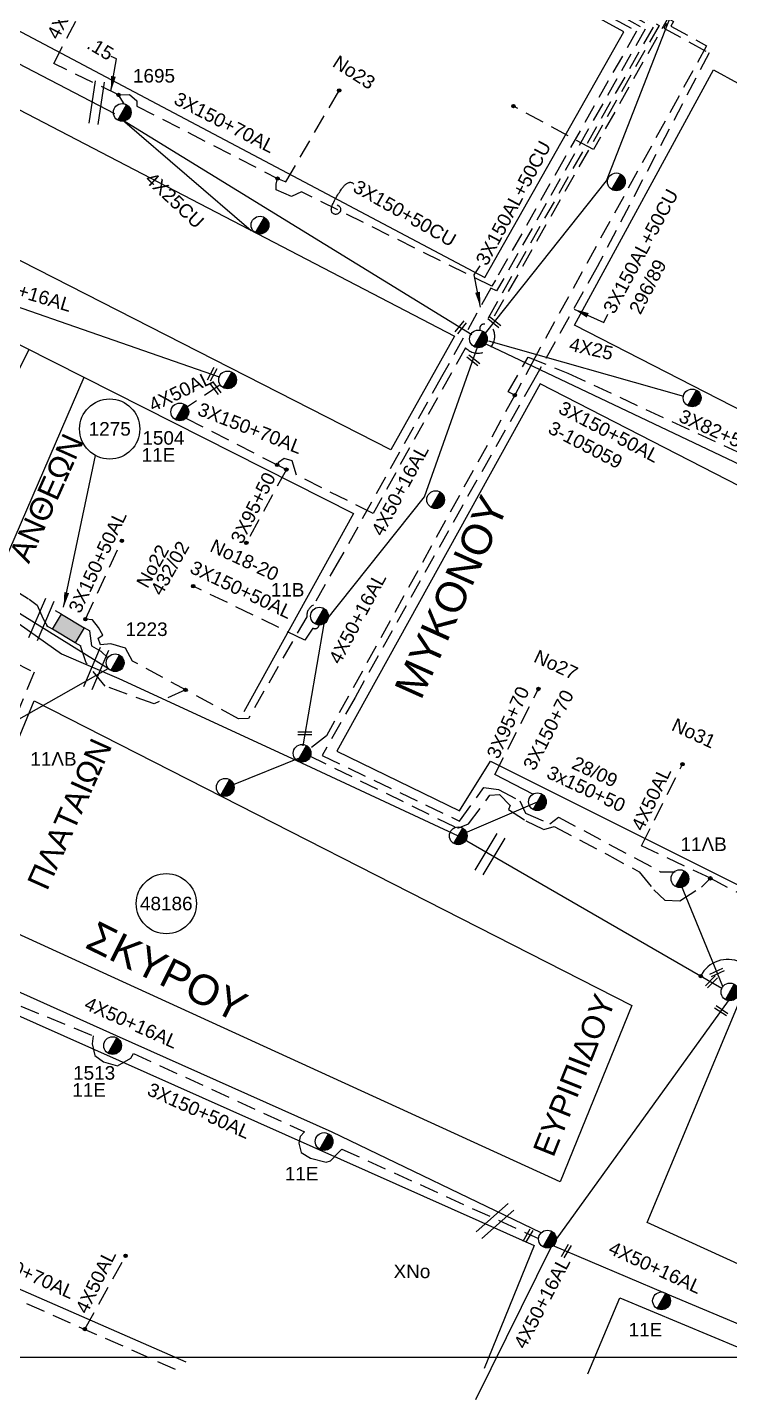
# Model space of a CAD drawing. Header units: millimetres. Extents: x 31 to 3826, y 22 to 1041.
# Drawn here: x 142 to 235.4, y 30.3 to 212.6 of the extents above; entities that cross this region are included whole.
import ezdxf

# ---------------------------------------------------------------- set-up
doc = ezdxf.new("R2010")
doc.units = ezdxf.units.MM
doc.linetypes.add('DASHED', pattern=[19.05, 12.7, -6.35])
for name, color, linetype in [('Link Box 4 Διευθύνσεων', 7, 'Continuous'), ('Άγνωστα', 7, 'Continuous'), ('Γέφυρες Εναέριου Δικτύου', 7, 'Continuous'), ('Γυμνά εναέρια ΧΤ και ΦΟΠ (3Φ)   4x50+16AL', 7, 'Continuous'), ('Επιγραφές - Σχήματα', 7, 'Continuous'), ('Καλώδια ΧΤ   3x150+50AL', 7, 'DASHED'), ('Καλώδια ΧΤ   3x150+50CU', 7, 'DASHED'), ('Καλώδια ΧΤ   3x150+70AL', 7, 'DASHED'), ('Καλώδια ΧΤ   3x150AL+50CU', 7, 'DASHED'), ('Καλώδια ΧΤ   3x150AL+50XLPE', 7, 'DASHED'), ('Καλώδια ΧΤ   4x25CU', 7, 'DASHED'), ('Μηχανική τομή', 7, 'Continuous'), ('Στύλος ΦΜ', 7, 'Continuous'), ('Στύλος ΦΜ @ 1', 7, 'Continuous'), ('Συνδέσεις', 7, 'Continuous'), ('Συνεστραμμένα ΧΤ   3x70+54.6+25 AL', 7, 'SYN_LINE'), ('Τομή', 7, 'Continuous'), ('Υπόβαθρο ΔΕΗ', 7, 'Continuous'), ('Υπόγεια καλώδια Δικτύου ΧΤ και Παρ. ΧΤ - 3X150+70 AL', 7, 'DASHED'), ('Υπόγεια καλώδια Παροχών ΧΤ   .15', 7, 'DASHED'), ('Υπόγεια καλώδια Παροχών ΧΤ   4x25', 7, 'DASHED'), ('Υπόγεια καλώδια Παροχών ΧΤ   4x50AL', 7, 'DASHED')]:
    doc.layers.add(name, color=color, linetype=linetype)
doc.styles.get("Standard").update_dxf_attribs({"font": 'arial.ttf'})
doc.linetypes.add('SYN_LINE', pattern='A,0.5,-0.0001,["/\\/\\/\\/",Standard,S=0.1,R=0,X=0,Y=-0.05],-0.25', length=0.7501)
doc.dimstyles.new('ISO-25', dxfattribs={"dimtxt": 2.5, "dimasz": 2.5, "dimexe": 1.25, "dimexo": 0.625, "dimtad": 1, "dimtxsty": 'Standard', "dimcen": 2.5, "dimadec": 0, "dimazin": 0, "dimtfac": 1, "dimtmove": 0, "dimatfit": 3, "dimfxl": 1, "dimarcsym": 0})

# ---------------------------------------------------------------- blocks, each defined once
blk = doc.blocks.new('ΥΠΑΡΧΩΝ ΤΣΙΜΕΝΤΕΝΙΟΣ ΣΤΥΛΟΣ')
at = {"layer": 'Στύλος ΦΜ'}
blk.add_hatch(color=7, dxfattribs=at).paths.add_polyline_path([(-1.29, -2.28, 0.574793), (2.62, 0, 0.268822), (1.3, 2.27)])
at = {"layer": 'Στύλος ΦΜ', "color": 7}
blk.add_line((-1.29, -2.28), (1.3, 2.27), dxfattribs=at)
blk.add_circle((0, 0), 2.62, dxfattribs=at)
at = {"layer": 'Στύλος ΦΜ', "flags": 4}
for tag, p in [('ΑΡΙΘΜΟΣ', (-4.68, 8.05)), ('ΤΥΠΟΣ', (-4.91, 3.03))]:
    blk.add_attdef(tag, p, '', height=4, dxfattribs=at)
blk = doc.blocks.new('ΤΟΜΗ')
at = {"layer": 'Τομή', "ltscale": 40}
for p, q in [((-5.68, 0), (5.68, 0)), ((5.68, -2.33), (-5.68, -2.33))]:
    blk.add_line(p, q, dxfattribs=at)
blk = doc.blocks.new('ΜΗΧΑΝΙΚΗ ΤΟΜΗ')
at = {"layer": 'Μηχανική τομή', "ltscale": 40}
for p, q in [((-1.89, 0.78), (1.89, 0.78)), ((1.89, 0), (-1.89, 0))]:
    blk.add_line(p, q, dxfattribs=at)
blk = doc.blocks.new('LINK BOX 4 ΑΝΑΧΩΡΗΣΕΩΝ')
at = {"layer": 'Link Box 4 Διευθύνσεων', "ltscale": 40}
blk.add_hatch(color=256, dxfattribs=at).paths.add_polyline_path([(-3.54, 0), (-3.54, -4.67), (3.54, -4.67), (3.54, 0)])
for p, q in [((-3.54, 0), (-5.33, 0)), ((5.33, 0), (3.54, 0)), ((-3.54, -4.67), (-5.33, -4.67)), ((5.33, -4.67), (3.54, -4.67))]:
    blk.add_line(p, q, dxfattribs=at)
blk.add_lwpolyline([(-3.54, -4.67), (-3.54, 0), (3.54, 0), (3.54, -4.67)], close=True, dxfattribs=at)
blk = doc.blocks.new('_ΣΥΝΔΕΣΗ')
at = {"layer": 'Συνδέσεις', "linetype": 'SYN_LINE', "ltscale": 40}
blk.add_hatch(color=256, dxfattribs=at).paths.add_polyline_path([(0.5, -0.01, 1), (-0.5, -0.01, 1)])
at = {"layer": 'Συνδέσεις'}
blk.add_circle((0, -0.01), 0.5, dxfattribs=at)

msp = doc.modelspace()

# ---------------------------------------------------------------- linework, layer by layer
at = {"layer": 'Άγνωστα', "color": 30}
msp.add_lwpolyline([(202.92, 172.01), (218.98, 192.24), (229.92, 220.33)], dxfattribs=at)
at = {"layer": 'Άγνωστα', "color": 173}
for points in [[(154.66, 200.38), (201.11, 171.83)], [(203.06, 170.52), (246.62, 149.83), (274.75, 135.45)]]:
    msp.add_lwpolyline(points, dxfattribs=at)
at = {"layer": 'Άγνωστα'}
msp.add_lwpolyline([(168.62, 165.79), (168.62, 165.79)], close=True, dxfattribs=at)
at = {"layer": 'Άγνωστα', "color": 1, "linetype": 'DASHED', "ltscale": 0.2}
msp.add_lwpolyline([(176.43, 153.88), (171.11, 144.12)], dxfattribs=at)
at = {"layer": 'Άγνωστα', "color": 62, "linetype": 'SYN_LINE', "ltscale": 18}
msp.add_lwpolyline([(152.8, 127.37), (131.42, 140.65)], dxfattribs=at)
at = {"layer": 'Άγνωστα', "color": 62, "linetype": 'DASHED', "ltscale": 0.2}
msp.add_lwpolyline([(132.13, 141.84), (133.49, 142.05), (142.25, 136.64), (142.25, 136.64), (143.32, 135.85), (144.07, 134.13), (144.66, 133)], dxfattribs=at)
at = {"layer": 'Άγνωστα', "color": 5, "linetype": 'SYN_LINE', "ltscale": 20}
msp.add_lwpolyline([(131, 140.37), (146.54, 129.36), (154.14, 126.11), (177.13, 115.53), (199.29, 105.19), (209.81, 109.71)], dxfattribs=at)
at = {"layer": 'Άγνωστα', "color": 62, "linetype": 'SYN_LINE', "ltscale": 20}
msp.add_lwpolyline([(138.25, 119.25), (152.75, 127.45)], dxfattribs=at)
at = {"layer": 'Άγνωστα', "color": 5, "linetype": 'DASHED', "ltscale": 0.2}
msp.add_lwpolyline([(204.16, 113.32), (204.16, 113.32), (209.95, 124.71)], dxfattribs=at)
at = {"layer": 'Άγνωστα', "color": 5}
for points in [[(178.8, 115.78), (168.92, 111.78)], [(209.29, 110.67), (204.16, 113.32)]]:
    msp.add_lwpolyline(points, dxfattribs=at)
at = {"layer": 'Άγνωστα', "color": 173, "linetype": 'DASHED', "ltscale": 0.2}
for points in [[(179.41, 115.86), (199.21, 106.19), (200.67, 106.79), (203.49, 110.59), (204.76, 110.68), (206.18, 109.2), (205.96, 108.69), (208.27, 107.17), (210.66, 106.03), (212.05, 106.44), (219.03, 102.73), (223.34, 100.41), (225.28, 98.01), (226.77, 96.65), (228.74, 96.53), (231.63, 98.38), (232.8, 99.54)], [(232.8, 99.54), (238.84, 96.4), (245.95, 108.86)]]:
    msp.add_lwpolyline(points, dxfattribs=at)
at = {"layer": 'Γέφυρες Εναέριου Δικτύου'}
msp.add_arc((235.08, 84.79), 3.97, 334.5458, 153.7423, dxfattribs=at)
at = {"layer": 'Γυμνά εναέρια ΧΤ και ΦΟΠ (3Φ)   4x50+16AL', "color": 2}
for points in [[(82.03, 240), (101.08, 228.95), (124.59, 216.3), (153.57, 201.2)], [(201.62, 30.25), (211.79, 50.76), (235.22, 83.26)]]:
    msp.add_lwpolyline(points, dxfattribs=at)
at = {"layer": 'Γυμνά εναέρια ΧΤ και ΦΟΠ (3Φ)   4x50+16AL', "color": 1}
msp.add_lwpolyline([(122.13, 181.96), (167.51, 166.18)], dxfattribs=at)
at = {"layer": 'Γυμνά εναέρια ΧΤ και ΦΟΠ (3Φ)   4x50+16AL', "color": 30}
for points in [[(181.62, 133.74), (194.78, 150.23), (201.89, 170.28)], [(181.41, 133.37), (178.64, 117.16)]]:
    msp.add_lwpolyline(points, dxfattribs=at)
at = {"layer": 'Γυμνά εναέρια ΧΤ και ΦΟΠ (3Φ)   4x50+16AL', "color": 5}
for points in [[(129.8, 95.16), (139.3, 85.16), (153.82, 78.64), (182.48, 65.86), (210.25, 52.44)], [(211.79, 50.76), (226.78, 44.39), (244.43, 37.01), (255.82, 32.36)]]:
    msp.add_lwpolyline(points, dxfattribs=at)
at = {"layer": 'Επιγραφές - Σχήματα'}
msp.add_lwpolyline([(59.44, 35.9), (2090.36, 35.9), (2090.36, 1038.33), (59.44, 1038.33)], close=True, dxfattribs=at)
msp.add_lwpolyline([(183.19, 189.07), (183.39, 188.92), (183.53, 188.78), (183.61, 188.64), (183.65, 188.5), (183.64, 188.38), (183.61, 188.26), (183.56, 188.15), (183.5, 188.06), (183.43, 187.99), (183.35, 187.92), (183.27, 187.87), (183.19, 187.84), (183.11, 187.81), (183.03, 187.8), (182.95, 187.8), (182.88, 187.81), (182.8, 187.83), (182.73, 187.86), (182.66, 187.89), (182.6, 187.94), (182.54, 188), (182.5, 188.06), (182.46, 188.14), (182.43, 188.22), (182.42, 188.32), (182.41, 188.42), (182.42, 188.53), (182.44, 188.66), (182.47, 188.79), (182.52, 188.93), (182.58, 189.09), (182.65, 189.26), (182.73, 189.44), (182.83, 189.62), (182.94, 189.81), (183.05, 190.01), (183.16, 190.2), (183.27, 190.38), (183.38, 190.56), (183.49, 190.72), (183.58, 190.87), (183.67, 191.01), (183.75, 191.13), (183.83, 191.24), (183.9, 191.34), (183.97, 191.43), (184.04, 191.51), (184.11, 191.59), (184.18, 191.67), (184.26, 191.74), (184.33, 191.8), (184.41, 191.86), (184.49, 191.91), (184.57, 191.96), (184.65, 192), (184.73, 192.03), (184.81, 192.05), (184.89, 192.06), (184.98, 192.06), (185.06, 192.05), (185.15, 192.02), (185.23, 191.98), (185.32, 191.91), (185.41, 191.83)], dxfattribs=at)
at = {"layer": 'Επιγραφές - Σχήματα', "color": 7}
for centre in [(152.95, 159.27), (160.47, 96.17)]:
    msp.add_circle(centre, 4, dxfattribs=at)
at = {"layer": 'Καλώδια ΧΤ   3x150+50AL', "color": 5, "ltscale": 0.2}
msp.add_lwpolyline([(89.39, 144.2), (94.41, 154.05), (105.41, 148.41, -0.176722), (107.95, 147.11), (107.95, 147.11), (137.46, 131.97), (136.74, 130.05), (142.9, 126.93), (140.12, 120.22, -0.452769), (138.26, 115.71), (133.82, 104.96), (130.91, 97.94, -0.281035), (131.32, 94.83), (131.32, 94.83), (128.58, 89.04), (137.94, 84.57)], format="xyb", dxfattribs=at)
at = {"layer": 'Καλώδια ΧΤ   3x150+50AL', "color": 151, "ltscale": 0.2}
msp.add_lwpolyline([(149.72, 133.99), (154.57, 144.42)], dxfattribs=at)
at = {"layer": 'Καλώδια ΧΤ   3x150+50AL', "color": 30, "ltscale": 0.2}
msp.add_lwpolyline([(180.48, 133.77, -1.060428), (179.94, 132.81), (178.88, 131.21), (164.04, 138.38)], format="xyb", dxfattribs=at)
at = {"layer": 'Καλώδια ΧΤ   3x150+50AL', "color": 2, "ltscale": 0.2}
msp.add_lwpolyline([(141.12, 82.55), (150.74, 78.62), (150.6, 77.54), (150.96, 75.98), (152.12, 75.13), (153.99, 74.59), (155.77, 75.64), (156.1, 76.26), (178.84, 65.83), (178.29, 65.22), (178.1, 64.32), (178.42, 63.1), (179.63, 62.34), (181.71, 61.81), (182.28, 61.99), (183.41, 63.15), (183.81, 63.55), (209.96, 51.66)], dxfattribs=at)
at = {"layer": 'Καλώδια ΧΤ   3x150+50CU', "color": 133, "ltscale": 0.2}
msp.add_lwpolyline([(155.51, 246.11), (159.3, 253.11), (177.37, 243.35), (176.87, 242.41), (179.57, 240.93, -0.298233), (182.24, 239.47), (207.22, 225.8, -0.159951), (209.31, 224.66), (227.6, 214.65), (217.25, 196.4), (206.62, 202.19)], format="xyb", dxfattribs=at)
at = {"layer": 'Καλώδια ΧΤ   3x150+50CU', "color": 173, "ltscale": 0.2}
msp.add_lwpolyline([(156.59, 245.52), (159.95, 251.73), (176.15, 242.98), (175.65, 242.05), (178.3, 240.6, -0.387417), (182.64, 238.22), (206.37, 225.23, -0.281847), (209.29, 223.64), (227.9, 213.45), (227.54, 212.82), (232.31, 210.21), (210.19, 170.05), (209.45, 168.71), (209.45, 168.71), (206.8, 163.76), (206.8, 163.76), (181.78, 118.47), (179.55, 116.77)], format="xyb", dxfattribs=at)
at = {"layer": 'Καλώδια ΧΤ   3x150+50CU', "color": 1, "ltscale": 0.2}
msp.add_lwpolyline([(158.75, 244.35), (161.45, 249.33), (174.26, 242.41), (173.77, 241.48), (177.68, 239.34, -0.593959), (181.92, 237.02), (205.41, 224.16, -0.537356), (208.9, 222.25), (225.98, 212.91), (203.46, 173.19, -1.029329), (200.25, 170.07), (187.96, 148.05), (177.77, 153.13), (177.22, 155.02), (176.15, 155.35), (175.37, 154.79), (175.37, 154.79), (175.21, 154.49)], format="xyb", dxfattribs=at)
at = {"layer": 'Καλώδια ΧΤ   3x150+50CU', "color": 6, "ltscale": 0.2}
msp.add_lwpolyline([(226.98, 213.19), (226.62, 212.56), (232.64, 209.26), (217.74, 180.82), (209.31, 165.73), (199.83, 149.06), (185.56, 123.59), (181.2, 115.87), (199.46, 107.15), (202.7, 111.62), (204.64, 111.33), (207.48, 109.85), (208.24, 108.2), (211.48, 106.79), (212.6, 107.67), (226.17, 100.42), (228.12, 100.42)], dxfattribs=at)
at = {"layer": 'Καλώδια ΧΤ   3x150+50CU', "color": 2, "ltscale": 0.2}
msp.add_lwpolyline([(203.77, 178.24), (178.45, 190.78), (177.13, 190.17), (175.09, 191.06), (175.09, 191.81), (175.27, 192.56)], dxfattribs=at)
at = {"layer": 'Καλώδια ΧΤ   3x150+70AL', "color": 2, "ltscale": 0.2}
msp.add_lwpolyline([(154.13, 203.68), (155.56, 203.75), (156.55, 202.9), (156.57, 202.19), (175.27, 192.56), (176.36, 192.1), (183.45, 204.28)], dxfattribs=at)
at = {"layer": 'Καλώδια ΧΤ   3x150+70AL', "color": 1, "ltscale": 0.2}
msp.add_lwpolyline([(120.98, 52.25), (162.06, 34.11)], dxfattribs=at)
at = {"layer": 'Καλώδια ΧΤ   3x150AL+50CU', "color": 2, "ltscale": 0.2}
msp.add_lwpolyline([(161.66, 242.1), (163.64, 245.77), (171.44, 241.56), (170.95, 240.64), (177.38, 237.12, 0.59848), (180.12, 235.62), (186.31, 232.23), (198.03, 225.82), (204.85, 222.09, 0.606049), (207.46, 220.66), (213.37, 217.43), (222.98, 212.16), (213.36, 195.16), (204.23, 179.07), (203.77, 178.24)], format="xyb", dxfattribs=at)
at = {"layer": 'Καλώδια ΧΤ   3x150AL+50CU', "color": 151, "ltscale": 0.2}
msp.add_lwpolyline([(224.13, 212.42), (204.39, 177.61), (203.63, 177.98), (197.06, 166.18), (183.5, 141.9), (180.04, 135.88, 0.291165), (179.14, 134.31), (171.39, 120.8), (170.06, 120.76), (155.96, 128.42), (155.06, 130.12), (153.08, 130.69), (151.71, 130.59), (151.42, 131.44), (152.04, 131.87), (151.47, 132.86), (150.67, 133.9), (149.72, 133.99)], format="xyb", dxfattribs=at)
at = {"layer": 'Καλώδια ΧΤ   3x150AL+50CU', "color": 135, "ltscale": 0.2}
msp.add_lwpolyline([(150.28, 132.45), (150.28, 132.45), (150.53, 130.46), (151.75, 129.72), (152.7, 128.86)], dxfattribs=at)
at = {"layer": 'Καλώδια ΧΤ   3x150AL+50CU', "color": 151, "ltscale": 0.2}
msp.add_lwpolyline([(163.01, 124.59), (158.84, 122.71), (152.36, 125.07), (149.83, 128.2), (149.06, 130.45), (149.06, 130.45)], dxfattribs=at)
at = {"layer": 'Καλώδια ΧΤ   3x150AL+50XLPE', "color": 30, "linetype": 'DASHED', "lineweight": -3, "ltscale": 0.2}
msp.add_lwpolyline([(159.84, 243.76), (162.26, 248.23), (173.47, 242.17), (172.98, 241.25), (177.81, 238.61, -0.692748), (181.23, 236.73), (205.29, 223.57, -0.674196), (208.47, 221.83), (225.18, 212.68), (202.8, 173.22, 0.566111), (202.19, 172.4)], format="xyb", dxfattribs=at)
at = {"layer": 'Καλώδια ΧΤ   3x150AL+50XLPE', "color": 151, "linetype": 'DASHED', "lineweight": -3, "ltscale": 0.2}
msp.add_lwpolyline([(207.88, 221.31), (224.13, 212.42)], dxfattribs=at)
at = {"layer": 'Καλώδια ΧΤ   3x150AL+50XLPE', "color": 173, "linetype": 'DASHED', "lineweight": -3, "ltscale": 0.2}
msp.add_lwpolyline([(206.8, 163.76), (205.92, 164.22), (208.57, 168.83), (208.57, 168.83), (213.86, 166.68), (241.07, 154.08), (242.12, 152.93), (241.54, 151.45)], dxfattribs=at)
at = {"layer": 'Καλώδια ΧΤ   4x25CU', "color": 173, "linetype": 'SYN_LINE', "ltscale": 20}
msp.add_lwpolyline([(154.66, 200.38), (171.77, 185.66)], dxfattribs=at)
at = {"layer": 'Συνεστραμμένα ΧΤ   3x70+54.6+25 AL', "color": 6, "ltscale": 20}
msp.add_line((199.29, 105.19), (234.33, 84.92), dxfattribs=at)
at = {"layer": 'Συνεστραμμένα ΧΤ   3x70+54.6+25 AL', "color": 6, "ltscale": 15}
msp.add_line((234.48, 85.16), (228.86, 98.75), dxfattribs=at)
at = {"layer": 'Υπόβαθρο ΔΕΗ'}
for points in [[(109.23, 264.12), (96.08, 235.94), (202.83, 179.41), (221.31, 212.07), (126.2, 264.12), (115.46, 270.23), (113.19, 271.42), (109.37, 264.12)], [(83.59, 210.96), (91.69, 227.33), (198.78, 171.6), (190.34, 156.49), (83.59, 210.96)], [(63.11, 209.62), (93.55, 194.41), (185.38, 148.05), (170.76, 121.68)], [(214.72, 173.05), (233.24, 207), (323.81, 157.4), (375.97, 128.77), (413.39, 108.15), (398.59, 79.36), (341.46, 108.04), (303.77, 127.54), (273.22, 142.91), (242.67, 158.75), (214.72, 173.05)], [(83.14, 188.93), (97.37, 181.42), (101.4, 178.08), (111.42, 172.07), (136.91, 159.32), (142.22, 169.84)], [(138.06, 139.71), (149.55, 166.14)], [(183.14, 116.43), (199.43, 108.51), (203.57, 115.12), (366.77, 33.48), (373.58, 33.22), (394.23, 71.78), (331.82, 103.16), (271.56, 133.78), (210.17, 165.29), (183.14, 116.43)], [(212.85, 59.18), (131.77, 96.22), (142.89, 123.13), (222.38, 82.62), (212.85, 59.18)], [(163.13, 35.24), (115.48, 56.05), (128.41, 86.78), (209.37, 50.74), (202.74, 34.36)], [(268.82, 33.54), (224.38, 53.77), (236.55, 82.85), (298.72, 52.19), (291.08, 33.76)], [(216.53, 33.66), (220.75, 43.79), (244.95, 33.66)]]:
    msp.add_lwpolyline(points, dxfattribs=at)
at = {"layer": 'Υπόγεια καλώδια Δικτύου ΧΤ και Παρ. ΧΤ - 3X150+70 AL', "color": 1, "ltscale": 0.2}
msp.add_lwpolyline([(163.08, 160.72), (175.21, 154.49), (176.43, 153.88)], dxfattribs=at)
at = {"layer": 'Υπόγεια καλώδια Παροχών ΧΤ   .15', "color": 2, "ltscale": 0.2}
msp.add_lwpolyline([(154.89, 202.49), (154.13, 203.68), (145.51, 207.85)], dxfattribs=at)
at = {"layer": 'Υπόγεια καλώδια Παροχών ΧΤ   4x25', "color": 173, "linetype": 'SYN_LINE', "ltscale": 20}
msp.add_lwpolyline([(203.29, 170.98), (229.23, 163.65)], dxfattribs=at)
at = {"layer": 'Υπόγεια καλώδια Παροχών ΧΤ   4x50AL', "color": 2, "ltscale": 0.2}
msp.add_line((145.51, 207.85), (151.54, 219.43), dxfattribs=at)
at = {"layer": 'Υπόγεια καλώδια Παροχών ΧΤ   4x50AL', "color": 1, "ltscale": 0.2}
for points in [[(167.65, 165.14), (162.27, 161.54)], [(149.65, 39.62), (155.06, 49.36)]]:
    msp.add_lwpolyline(points, dxfattribs=at)
at = {"layer": 'Υπόγεια καλώδια Παροχών ΧΤ   4x50AL', "color": 173, "ltscale": 0.2}
msp.add_lwpolyline([(232.8, 99.54), (223.64, 103.87), (229.1, 114.71)], dxfattribs=at)

# ---------------------------------------------------------------- block references
at = {"layer": 'Link Box 4 Διευθύνσεων', "xscale": 0.5000000000000073, "yscale": 0.5000000000000073, "zscale": 0.5000000000000073, "rotation": 329.3107607210284}
msp.add_blockref('LINK BOX 4 ΑΝΑΧΩΡΗΣΕΩΝ', (148.04, 133.75), dxfattribs=at)
at = {"layer": 'Μηχανική τομή'}
for p, xscale, yscale, zscale, rotation in [((199.76, 172.65), 0.5000000000000042, 0.5000000000000042, 0.5000000000000042, 50.87726445653153), ((203.95, 173.31), 0.499999999999995, 0.499999999999995, 0.499999999999995, 321.5465872622428), ((201.17, 168.24), 0.499999999999995, 0.499999999999995, 0.499999999999995, 321.5465872622428), ((166.74, 166.45), 0.5000000000000026, 0.5000000000000026, 0.5000000000000026, 61.68400950143138), ((166.84, 164.6), 0.5000000000000001, 0.5000000000000001, 0.5000000000000001, 306.2670347195401), ((233.77, 86.85), 0.5000000000000021, 0.5000000000000021, 0.5000000000000021, 25.47340757970151), ((233.08, 85.64), 0.4999999999999865, 0.4999999999999865, 0.4999999999999865, 46.11047761486115), ((234.14, 81.77), 0.4999999999999923, 0.4999999999999923, 0.4999999999999923, 326.3985394514282), ((208.72, 51.93), 0.5000000000000115, 0.5000000000000115, 0.5000000000000115, 59.49178878583083), ((213.81, 49.9), 0.5000000000000115, 0.5000000000000115, 0.5000000000000115, 59.49178878583083)]:
    msp.add_blockref('ΜΗΧΑΝΙΚΗ ΤΟΜΗ', p, dxfattribs=dict(at, xscale=xscale, yscale=yscale, zscale=zscale, rotation=rotation))
at = {"layer": 'Μηχανική τομή', "xscale": 0.5, "yscale": 0.5, "zscale": 0.5}
msp.add_blockref('ΜΗΧΑΝΙΚΗ ΤΟΜΗ', (178.89, 118.62), dxfattribs=at)
at = {"layer": 'Στύλος ΦΜ @ 1', "ltscale": 40}
ref = msp.add_blockref('ΥΠΑΡΧΩΝ ΤΣΙΜΕΝΤΕΝΙΟΣ ΣΤΥΛΟΣ', (154.61, 201.35), dxfattribs=dict(at, xscale=0.4499999999998181, yscale=0.4499999999998181, zscale=0.4499999999998181))
ref.add_attrib('ΤΥΠΟΣ', '1695', (156.04, 205.32), dxfattribs={"layer": 'Στύλος ΦΜ', "height": 1.8, "flags": 4})
at = {"layer": 'Στύλος ΦΜ @ 1', "ltscale": 40, "xscale": 0.4499999999998181, "yscale": 0.4499999999998181, "zscale": 0.4499999999998181}
for p in [(220.3, 192.12), (172.93, 186.37), (201.97, 171.24), (168.62, 165.79), (230.38, 163.4), (196.28, 149.87), (178.53, 116.16), (168.31, 111.63), (209.81, 109.71), (199.29, 105.19), (211.14, 51.58)]:
    msp.add_blockref('ΥΠΑΡΧΩΝ ΤΣΙΜΕΝΤΕΝΙΟΣ ΣΤΥΛΟΣ', p, dxfattribs=at)
at = {"layer": 'Στύλος ΦΜ @ 1', "ltscale": 40}
ref = msp.add_blockref('ΥΠΑΡΧΩΝ ΤΣΙΜΕΝΤΕΝΙΟΣ ΣΤΥΛΟΣ', (162.27, 161.54), dxfattribs=dict(at, xscale=0.4499999999998181, yscale=0.4499999999998181, zscale=0.4499999999998181))
ref.add_attrib('ΤΥΠΟΣ', '11E', (157.19, 154.92), dxfattribs={"layer": 'Στύλος ΦΜ', "height": 1.8, "flags": 4})
ref.add_attrib('ΑΡΙΘΜΟΣ', '1504', (157.29, 157.18), dxfattribs={"layer": 'Στύλος ΦΜ', "height": 1.8, "flags": 4})
ref = msp.add_blockref('ΥΠΑΡΧΩΝ ΤΣΙΜΕΝΤΕΝΙΟΣ ΣΤΥΛΟΣ', (180.83, 134.39), dxfattribs=dict(at, xscale=0.4499999999998181, yscale=0.4499999999998181, zscale=0.4499999999998181))
ref.add_attrib('ΤΥΠΟΣ', '11B', (174.36, 136.99), dxfattribs={"layer": 'Στύλος ΦΜ', "height": 1.8, "flags": 4})
ref = msp.add_blockref('ΥΠΑΡΧΩΝ ΤΣΙΜΕΝΤΕΝΙΟΣ ΣΤΥΛΟΣ', (153.67, 128.19), dxfattribs=dict(at, xscale=0.4499999999998181, yscale=0.4499999999998181, zscale=0.4499999999998181))
ref.add_attrib('ΤΥΠΟΣ', '1223', (155.05, 131.75), dxfattribs={"layer": 'Στύλος ΦΜ', "height": 1.8, "flags": 4})
ref = msp.add_blockref('ΥΠΑΡΧΩΝ ΤΣΙΜΕΝΤΕΝΙΟΣ ΣΤΥΛΟΣ', (137.21, 118.78), dxfattribs=dict(at, xscale=0.4499999999998181, yscale=0.4499999999998181, zscale=0.4499999999998181))
ref.add_attrib('ΤΥΠΟΣ', '11ΛB', (142.39, 114.51), dxfattribs={"layer": 'Στύλος ΦΜ', "height": 1.8, "flags": 4})
ref = msp.add_blockref('ΥΠΑΡΧΩΝ ΤΣΙΜΕΝΤΕΝΙΟΣ ΣΤΥΛΟΣ', (228.75, 99.49), dxfattribs=dict(at, xscale=0.4499999999998181, yscale=0.4499999999998181, zscale=0.4499999999998181))
ref.add_attrib('ΤΥΠΟΣ', '11ΛB', (228.83, 103.17), dxfattribs={"layer": 'Στύλος ΦΜ', "height": 1.8, "flags": 4})
ref = msp.add_blockref('ΥΠΑΡΧΩΝ ΤΣΙΜΕΝΤΕΝΙΟΣ ΣΤΥΛΟΣ', (235.4, 84.43), dxfattribs=dict(at, xscale=0.4499999999998181, yscale=0.4499999999998181, zscale=0.4499999999998181))
ref.add_attrib('ΤΥΠΟΣ', '12ΛB', (236.3, 75.85), dxfattribs={"layer": 'Στύλος ΦΜ', "height": 1.8, "flags": 4})
ref.add_attrib('ΑΡΙΘΜΟΣ', '800', (236.4, 78.12), dxfattribs={"layer": 'Στύλος ΦΜ', "height": 1.8, "flags": 4})
ref = msp.add_blockref('ΥΠΑΡΧΩΝ ΤΣΙΜΕΝΤΕΝΙΟΣ ΣΤΥΛΟΣ', (153.33, 77.3), dxfattribs=dict(at, xscale=0.4499999999998181, yscale=0.4499999999998181, zscale=0.4499999999998181))
ref.add_attrib('ΤΥΠΟΣ', '11E', (147.97, 70.51), dxfattribs={"layer": 'Στύλος ΦΜ', "height": 1.8, "flags": 4})
ref.add_attrib('ΑΡΙΘΜΟΣ', '1513', (148.08, 72.77), dxfattribs={"layer": 'Στύλος ΦΜ', "height": 1.8, "flags": 4})
ref = msp.add_blockref('ΥΠΑΡΧΩΝ ΤΣΙΜΕΝΤΕΝΙΟΣ ΣΤΥΛΟΣ', (181.45, 64.55), dxfattribs=dict(at, xscale=0.4499999999998181, yscale=0.4499999999998181, zscale=0.4499999999998181))
ref.add_attrib('ΤΥΠΟΣ', '11E', (176.22, 59.37), dxfattribs={"layer": 'Στύλος ΦΜ', "height": 1.8, "flags": 4})
ref = msp.add_blockref('ΥΠΑΡΧΩΝ ΤΣΙΜΕΝΤΕΝΙΟΣ ΣΤΥΛΟΣ', (226.31, 43.37), dxfattribs=dict(at, xscale=0.4499999999998181, yscale=0.4499999999998181, zscale=0.4499999999998181))
ref.add_attrib('ΤΥΠΟΣ', '11E', (221.93, 38.64), dxfattribs={"layer": 'Στύλος ΦΜ', "height": 1.8, "flags": 4})
at = {"layer": 'Συνδέσεις', "xscale": 0.4499999999998181, "yscale": 0.4499999999998181, "zscale": 0.4499999999998181}
for p in [(183.45, 204.28), (154.13, 203.68), (206.62, 202.19), (175.27, 192.56), (206.8, 163.76), (175.21, 154.49), (176.43, 153.88), (154.57, 144.42), (171.11, 144.12), (164.04, 138.38), (149.72, 133.99), (163.01, 124.59), (209.95, 124.71), (229.1, 114.71), (232.8, 99.54), (231.52, 86.55), (155.06, 49.36), (149.65, 39.62)]:
    msp.add_blockref('_ΣΥΝΔΕΣΗ', p, dxfattribs=at)
at = {"layer": 'Τομή'}
for p, xscale, yscale, zscale, rotation in [((150.64, 202.72), 0.4999999999999982, 0.4999999999999982, 0.4999999999999982, 81.77589274089027), ((143.33, 134.17), 0.5000000000000063, 0.5000000000000063, 0.5000000000000063, 66.9535710383135), ((150.6, 127.65), 0.4999999999999998, 0.4999999999999998, 0.4999999999999998, 66.95357103831319), ((203.01, 103.04), 0.5000000000000097, 0.5000000000000097, 0.5000000000000097, 59.21507291759817), ((203.78, 54.43), 0.4999999999999988, 0.4999999999999988, 0.4999999999999988, 41.35323644485408)]:
    msp.add_blockref('ΤΟΜΗ', p, dxfattribs=dict(at, xscale=xscale, yscale=yscale, zscale=zscale, rotation=rotation))

# ---------------------------------------------------------------- texts
at = {"layer": 'Άγνωστα', "color": 7, "linetype": 'DASHED', "insert": (168.93, 144.65), "char_height": 1.8, "width": 168.3718, "attachment_point": 1, "rotation": 63.3222}
msp.add_mtext('3X95+50', dxfattribs=at)
at = {"layer": 'Άγνωστα', "color": 7, "char_height": 1.8, "width": 168.3718, "attachment_point": 1}
for s, insert, rotation in [('3X95+70', (202.98, 116.01), 65.6585), ('3X150+70', (207.81, 114.56), 62.5695)]:
    msp.add_mtext(s, dxfattribs=dict(at, insert=insert, rotation=rotation))
at = {"layer": 'Γυμνά εναέρια ΧΤ και ΦΟΠ (3Φ)   4x50+16AL', "color": 7, "char_height": 1.8, "width": 168.3718, "attachment_point": 1}
for insert, rotation in [((135.42, 180.31), 343.3756), ((187.62, 145.73), 61.8797), ((181.97, 128.71), 61.8797), ((150.15, 83.86), 336.0439), ((219.86, 51.37), 335.4391), ((206.57, 37.67), 62.5932)]:
    msp.add_mtext('4X50+16AL', dxfattribs=dict(at, insert=insert, rotation=rotation))
at = {"layer": 'Επιγραφές - Σχήματα', "color": 7, "char_height": 1.8, "width": 168.3718, "attachment_point": 1}
for s, insert, rotation in [('No23', (183.39, 209.06), 327.38), ('296/89', (221.9, 175.19), 62.5), ('432/02', (158.28, 137.86), 60.6508), ('No18-20', (166.89, 144.7), 335.0041), ('No22', (156.39, 138.85), 60.6508), ('No27', (209.94, 130.01), 335.0041), ('No31', (228.26, 120.92), 335.0041), ('28/09', (214.98, 115.85), 335.0041), ('3x150+50', (211.64, 114.6), 335.0041)]:
    msp.add_mtext(s, dxfattribs=dict(at, insert=insert, rotation=rotation))
at = {"layer": 'Επιγραφές - Σχήματα', "color": 7, "char_height": 1.8, "width": 168.3718, "attachment_point": 5}
for s, insert in [('1275', (152.95, 159.27)), ('48186', (160.47, 96.17))]:
    msp.add_mtext(s, dxfattribs=dict(at, insert=insert))
at = {"layer": 'Επιγραφές - Σχήματα', "width": 157.7424, "attachment_point": 1}
for s, insert, char_height, rotation in [('\\pt3,9;ΑΝΘΕΩΝ', (139.46, 142.48), 3, 65.8418), ('\\pt4,12;ΜΥΚΟΝΟΥ', (190.67, 124.73), 4, 65.8418), ('\\pt3,9;ΠΛΑΤΑΙΩΝ', (141.88, 98.99), 3, 65.8418), ('\\pt12;ΣΚΥΡΟΥ', (151.28, 93.99), 4, 333.5637), ('\\pt3,9;ΕΥΡΙΠΙΔΟΥ', (209.13, 63.43), 3, 68.3306)]:
    msp.add_mtext(s, dxfattribs=dict(at, insert=insert, char_height=char_height, rotation=rotation))
at = {"layer": 'Επιγραφές - Σχήματα', "insert": (193.13, 47.28), "char_height": 1.8, "width": 17.1183, "attachment_point": 5}
msp.add_mtext('XNo', dxfattribs=at)
at = {"layer": 'Καλώδια ΧΤ   3x150+50AL', "color": 7, "char_height": 1.8, "width": 168.3718, "attachment_point": 1}
for s, insert, rotation in [('3X150+50AL\\P3-105059', (213.29, 163.07), 332.4562), ('3X82+57AL+13/15', (229.19, 161.97), 335.7906), ('3X150+50AL', (147.39, 135.4), 64.6492), ('3X150+50AL', (164.23, 141.85), 334.6492), ('3X150+50AL', (158.51, 72.45), 335.9526)]:
    msp.add_mtext(s, dxfattribs=dict(at, insert=insert, rotation=rotation))
at = {"layer": 'Καλώδια ΧΤ   3x150+50CU', "color": 7, "insert": (186.03, 192.48), "char_height": 1.8, "width": 168.3718, "attachment_point": 1, "rotation": 330.3515}
msp.add_mtext('3X150+50CU', dxfattribs=at)
at = {"layer": 'Καλώδια ΧΤ   3x150+70AL', "color": 7, "char_height": 1.8, "width": 168.3718, "attachment_point": 1}
for insert, rotation in [((162.15, 204.16), 332.7514), ((135.13, 51.17), 335.9391)]:
    msp.add_mtext('3X150+70AL', dxfattribs=dict(at, insert=insert, rotation=rotation))
at = {"layer": 'Καλώδια ΧΤ   3x150AL+50CU', "color": 7, "char_height": 1.8, "width": 168.3718, "attachment_point": 1, "rotation": 61.876}
for insert in [(201.51, 181.69), (218.44, 175.28)]:
    msp.add_mtext('3X150AL+50CU', dxfattribs=dict(at, insert=insert))
at = {"layer": 'Καλώδια ΧΤ   4x25CU', "color": 7, "insert": (158.74, 193.59), "char_height": 1.8, "width": 168.3718, "attachment_point": 1, "rotation": 316.7746}
msp.add_mtext('4X25CU', dxfattribs=at)
at = {"layer": 'Υπόγεια καλώδια Δικτύου ΧΤ και Παρ. ΧΤ - 3X150+70 AL', "color": 7, "insert": (165.13, 162.86), "char_height": 1.8, "width": 168.3718, "attachment_point": 1, "rotation": 338.8018}
msp.add_mtext('3X150+70AL', dxfattribs=at)
at = {"layer": 'Υπόγεια καλώδια Παροχών ΧΤ   .15', "color": 7, "insert": (150.68, 211.5), "char_height": 1.8, "width": 168.3718, "attachment_point": 1, "rotation": 329.2612}
msp.add_mtext('.15', dxfattribs=at)
at = {"layer": 'Υπόγεια καλώδια Παροχών ΧΤ   4x25', "color": 7, "insert": (214.31, 171.46), "char_height": 1.8, "width": 168.3718, "attachment_point": 1, "rotation": 347.2485}
msp.add_mtext('4X25', dxfattribs=at)
at = {"layer": 'Υπόγεια καλώδια Παροχών ΧΤ   4x50AL', "color": 7, "char_height": 1.8, "width": 168.3718, "attachment_point": 1}
for insert, rotation in [((144.5, 211.74), 62.5175), ((157.92, 163.14), 25.823), ((222.21, 106.47), 64.6674), ((148.31, 42.31), 64.0204)]:
    msp.add_mtext('4X50AL', dxfattribs=dict(at, insert=insert, rotation=rotation))

# ---------------------------------------------------------------- leaders
at = {"layer": 'Άγνωστα'}
msp.add_leader([(153.11, 204.17), (153.83, 208.46), (153.15, 208.76)], dimstyle='ISO-25', override={"dimasz": 2, "dimgap": 0.625, "dimtad": 0}, dxfattribs=at)
at = {"layer": 'Επιγραφές - Σχήματα'}
for points in [[(202.24, 175.48), (201.4, 179.74), (202.2, 180.95)], [(214.68, 175.19), (218.64, 173.41), (219.17, 174.52)], [(146.82, 135.56), (151.06, 155.74)]]:
    msp.add_leader(points, dimstyle='ISO-25', override={"dimasz": 2, "dimgap": 0.625, "dimtad": 0}, dxfattribs=at)

doc.saveas('drawing.dxf')
